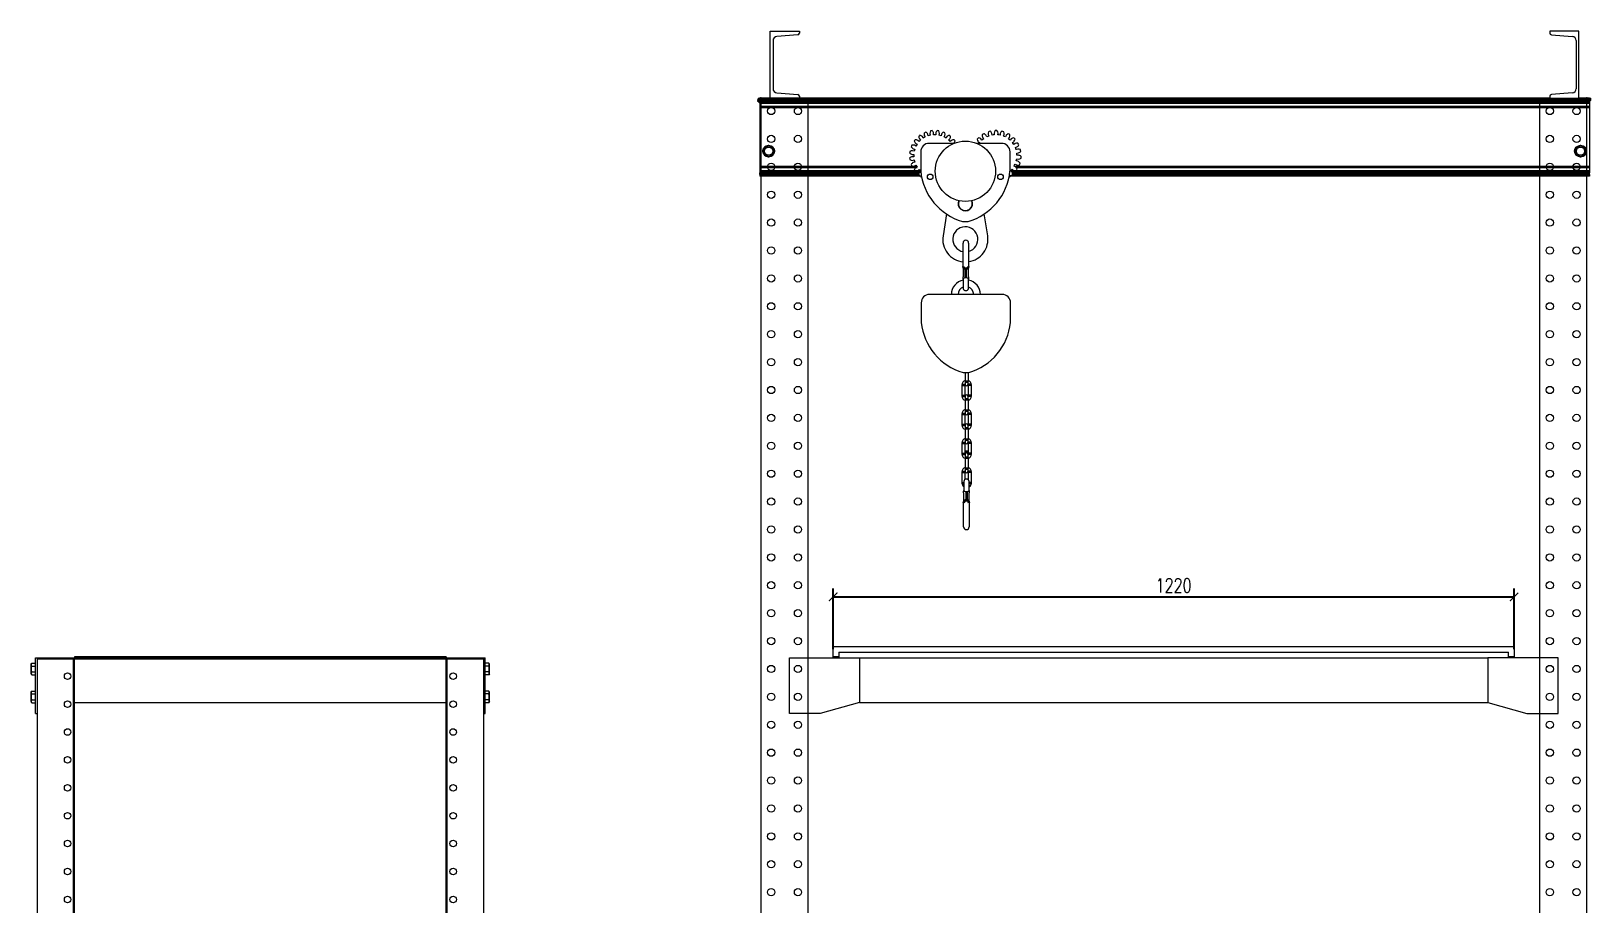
# Model space of a CAD drawing. Header units: millimetres. Extents: x -380 to 34475, y -4 to 3612.
# Drawn here: x 12117 to 14911, y 1560 to 3124 of the extents above; entities that cross this region are included whole.
import ezdxf

# ---------------------------------------------------------------- set-up
doc = ezdxf.new("R2010")
doc.units = ezdxf.units.MM
doc.header["$LTSCALE"] = 0.5
doc.layers.get('Defpoints').update_dxf_attribs({"color": 140})
doc.layers.add('Видимые тонкие (ГОСТ)', color=7, linetype='Continuous', lineweight=35)
doc.layers.add('Видимый контур (ГОСТ)', color=7, linetype='Continuous', lineweight=0)
doc.styles.add('Arch-Dim', font='romans.shx', dxfattribs={"width": 0.75})
doc.dimstyles.new('Annotative', dxfattribs={"dimscale": 100, "dimtxt": 2.5, "dimasz": 1.5, "dimexe": 1.5, "dimexo": 1.5, "dimgap": 0.8, "dimtad": 1, "dimdec": 0, "dimzin": 3, "dimdsep": 46, "dimtxsty": 'Arch-Dim', "dimblk": 'ARCHTICK', "dimcen": 2.5, "dimazin": 2, "dimtfac": 0.75, "dimtdec": 0, "dimtix": 1, "dimtmove": 2, "dimatfit": 3, "dimfxl": 1, "dimtolj": 1, "dimtzin": 0, "dimarcsym": 0})

# ---------------------------------------------------------------- blocks, each defined once
blk = doc.blocks.new('*U34')
at = {"layer": 'Видимый контур (ГОСТ)'}
for p, q in [((65, 0), (65, 2000)), ((735, 0), (735, 2000))]:
    blk.add_line(p, q, dxfattribs=at)
for points in [[(0, 0), (67, 0), (67, 2000), (0, 2000)], [(800, 0), (733, 0), (733, 2000), (800, 2000)]]:
    blk.add_lwpolyline(points, close=True, dxfattribs=at)
for centre in [(54.75, 1968), (745.25, 1968), (54.75, 1918), (745.25, 1918), (54.75, 1868), (745.25, 1868), (54.75, 1818), (745.25, 1818), (54.75, 1768), (745.25, 1768), (54.75, 1718), (745.25, 1718), (54.75, 1668), (745.25, 1668), (54.75, 1618), (745.25, 1618), (54.75, 1568), (745.25, 1568), (54.75, 1518), (745.25, 1518), (54.75, 1468), (745.25, 1468), (54.75, 1418), (745.25, 1418), (54.75, 1368), (745.25, 1368), (54.75, 1318), (745.25, 1318), (54.75, 1268), (745.25, 1268), (54.75, 1218), (745.25, 1218), (54.75, 1168), (745.25, 1168), (54.75, 1118), (745.25, 1118), (54.75, 1068), (745.25, 1068), (54.75, 1018), (745.25, 1018), (54.75, 968), (745.25, 968), (54.75, 918), (745.25, 918), (54.75, 868), (745.25, 868), (54.75, 818), (745.25, 818), (54.75, 768), (745.25, 768), (54.75, 718), (745.25, 718), (54.75, 668), (745.25, 668), (54.75, 618), (745.25, 618), (54.75, 568), (745.25, 568), (54.75, 518), (745.25, 518), (54.75, 468), (745.25, 468), (54.75, 418), (745.25, 418), (54.75, 368), (745.25, 368), (54.75, 318), (745.25, 318), (54.75, 268), (745.25, 268), (54.75, 218), (745.25, 218), (54.75, 168), (745.25, 168), (54.75, 118), (745.25, 118), (54.75, 68), (745.25, 68), (54.75, 18), (745.25, 18)]:
    blk.add_circle(centre, 5.9, dxfattribs=at)
blk = doc.blocks.new('*U47')
at = {"layer": 'Видимый контур (ГОСТ)'}
for p, q in [((-10.5, 68.5), (-9.4, 70.4)), ((-10.5, 51.4), (-10.5, 68.5)), ((-9.4, 70.4), (-3, 70.4)), ((-9.4, 65.2), (-3, 65.2)), ((-3, 80), (0, 80)), ((-3, -20), (-3, 80)), ((0, 80), (800, 80)), ((733, 81.5), (67, 81.5)), ((67, 81.5), (67, 80)), ((733, 81.5), (733, 80)), ((800, 80), (803, 80)), ((803, -20), (803, 80)), ((809.4, 70.4), (803, 70.4)), ((809.4, 65.2), (803, 65.2)), ((810.5, 68.5), (809.4, 70.4)), ((810.5, 51.4), (810.5, 68.5)), ((-10.5, 51.4), (-9.4, 49.6)), ((-9.4, 54.8), (-3, 54.8)), ((-9.4, 49.6), (-3, 49.6)), ((809.4, 54.8), (803, 54.8)), ((809.4, 49.6), (803, 49.6)), ((810.5, 51.4), (809.4, 49.6)), ((-10.5, 18.5), (-9.4, 20.4)), ((-10.5, 1.4), (-10.5, 18.5)), ((-10.5, 1.4), (-9.4, -0.4)), ((-9.4, 20.4), (-3, 20.4)), ((-9.4, 15.2), (-3, 15.2)), ((-9.4, 4.8), (-3, 4.8)), ((67, 0), (733, 0)), ((809.4, 20.4), (803, 20.4)), ((809.4, 15.2), (803, 15.2)), ((809.4, 4.8), (803, 4.8)), ((810.5, 18.5), (809.4, 20.4)), ((810.5, 1.4), (809.4, -0.4)), ((810.5, 1.4), (810.5, 18.5)), ((-9.4, -0.4), (-3, -0.4)), ((-3, -20), (0, -20)), ((800, -20), (803, -20)), ((809.4, -0.4), (803, -0.4))]:
    blk.add_line(p, q, dxfattribs=at)
for points in [[(-9.4, 65.2), (-10.9, 67.8), (-9.4, 70.4)], [(-9.4, 54.8), (-10.9, 60), (-9.4, 65.2)], [(809.4, 65.2), (810.9, 67.8), (809.4, 70.4)], [(809.4, 54.8), (810.9, 60), (809.4, 65.2)], [(-9.4, 49.6), (-10.9, 52.2), (-9.4, 54.8)], [(809.4, 49.6), (810.9, 52.2), (809.4, 54.8)], [(-9.4, 15.2), (-10.9, 17.8), (-9.4, 20.4)], [(-9.4, 4.8), (-10.9, 10), (-9.4, 15.2)], [(-9.4, -0.4), (-10.9, 2.2), (-9.4, 4.8)], [(809.4, 15.2), (810.9, 17.8), (809.4, 20.4)], [(809.4, 4.8), (810.9, 10), (809.4, 15.2)], [(809.4, -0.4), (810.9, 2.2), (809.4, 4.8)]]:
    blk.add_rational_spline(points, [1.16025403784, 1.33974596216, 1.16025403784], degree=2, dxfattribs=at)
blk = doc.blocks.new('*U41')
at = {"layer": 'Видимый контур (ГОСТ)'}
blk.add_lwpolyline([(0, 0), (85, 0), (85, 3000), (0, 3000)], close=True, dxfattribs=at)
for centre in [(18.5, 2981), (66.5, 2981), (18.5, 2931), (66.5, 2931), (18.5, 2881), (66.5, 2881), (18.5, 2831), (66.5, 2831), (18.5, 2781), (66.5, 2781), (18.5, 2731), (66.5, 2731), (18.5, 2681), (66.5, 2681), (18.5, 2631), (66.5, 2631), (18.5, 2581), (66.5, 2581), (18.5, 2531), (66.5, 2531), (18.5, 2481), (66.5, 2481), (18.5, 2431), (66.5, 2431), (18.5, 2381), (66.5, 2381), (18.5, 2331), (66.5, 2331), (18.5, 2281), (66.5, 2281), (18.5, 2231), (66.5, 2231), (18.5, 2181), (66.5, 2181), (18.5, 2131), (66.5, 2131), (18.5, 2081), (66.5, 2081), (18.5, 2031), (66.5, 2031), (18.5, 1981), (66.5, 1981), (18.5, 1931), (66.5, 1931), (18.5, 1881), (66.5, 1881), (18.5, 1831), (66.5, 1831), (18.5, 1781), (66.5, 1781), (18.5, 1731), (66.5, 1731), (18.5, 1681), (66.5, 1681), (18.5, 1631), (66.5, 1631), (18.5, 1581), (66.5, 1581), (18.5, 1531), (66.5, 1531), (18.5, 1481), (66.5, 1481), (18.5, 1431), (66.5, 1431), (18.5, 1381), (66.5, 1381), (18.5, 1331), (66.5, 1331), (18.5, 1281), (66.5, 1281), (18.5, 1231), (66.5, 1231), (18.5, 1181), (66.5, 1181), (18.5, 1131), (66.5, 1131), (18.5, 1081), (66.5, 1081), (18.5, 1031), (66.5, 1031), (18.5, 981), (66.5, 981), (18.5, 931), (66.5, 931), (18.5, 881), (66.5, 881), (18.5, 831), (66.5, 831), (18.5, 781), (66.5, 781), (18.5, 731), (66.5, 731), (18.5, 681), (66.5, 681), (18.5, 631), (66.5, 631), (18.5, 581), (66.5, 581), (18.5, 531), (66.5, 531), (18.5, 481), (66.5, 481), (18.5, 431), (66.5, 431), (18.5, 381), (66.5, 381), (18.5, 331), (66.5, 331), (18.5, 281), (66.5, 281), (18.5, 231), (66.5, 231), (18.5, 181), (66.5, 181), (18.5, 131), (66.5, 131), (18.5, 81), (66.5, 81), (18.5, 31), (66.5, 31)]:
    blk.add_circle(centre, 6.5, dxfattribs=at)
blk = doc.blocks.new('*U39')
at = {"layer": 'Видимый контур (ГОСТ)'}
blk.add_lwpolyline([(0, 0), (85, 0), (85, 3000), (0, 3000)], close=True, dxfattribs=at)
for centre in [(18.5, 2981), (66.5, 2981), (18.5, 2931), (66.5, 2931), (18.5, 2881), (66.5, 2881), (18.5, 2831), (66.5, 2831), (18.5, 2781), (66.5, 2781), (18.5, 2731), (66.5, 2731), (18.5, 2681), (66.5, 2681), (18.5, 2631), (66.5, 2631), (18.5, 2581), (66.5, 2581), (18.5, 2531), (66.5, 2531), (18.5, 2481), (66.5, 2481), (18.5, 2431), (66.5, 2431), (18.5, 2381), (66.5, 2381), (18.5, 2331), (66.5, 2331), (18.5, 2281), (66.5, 2281), (18.5, 2231), (66.5, 2231), (18.5, 2181), (66.5, 2181), (18.5, 2131), (66.5, 2131), (18.5, 2081), (66.5, 2081), (18.5, 2031), (66.5, 2031), (18.5, 1981), (66.5, 1981), (18.5, 1931), (66.5, 1931), (18.5, 1881), (66.5, 1881), (18.5, 1831), (66.5, 1831), (18.5, 1781), (66.5, 1781), (18.5, 1731), (66.5, 1731), (18.5, 1681), (66.5, 1681), (18.5, 1631), (66.5, 1631), (18.5, 1581), (66.5, 1581), (18.5, 1531), (66.5, 1531), (18.5, 1481), (66.5, 1481), (18.5, 1431), (66.5, 1431), (18.5, 1381), (66.5, 1381), (18.5, 1331), (66.5, 1331), (18.5, 1281), (66.5, 1281), (18.5, 1231), (66.5, 1231), (18.5, 1181), (66.5, 1181), (18.5, 1131), (66.5, 1131), (18.5, 1081), (66.5, 1081), (18.5, 1031), (66.5, 1031), (18.5, 981), (66.5, 981), (18.5, 931), (66.5, 931), (18.5, 881), (66.5, 881), (18.5, 831), (66.5, 831), (18.5, 781), (66.5, 781), (18.5, 731), (66.5, 731), (18.5, 681), (66.5, 681), (18.5, 631), (66.5, 631), (18.5, 581), (66.5, 581), (18.5, 531), (66.5, 531), (18.5, 481), (66.5, 481), (18.5, 431), (66.5, 431), (18.5, 381), (66.5, 381), (18.5, 331), (66.5, 331), (18.5, 281), (66.5, 281), (18.5, 231), (66.5, 231), (18.5, 181), (66.5, 181), (18.5, 131), (66.5, 131), (18.5, 81), (66.5, 81), (18.5, 31), (66.5, 31)]:
    blk.add_circle(centre, 6.5, dxfattribs=at)
blk = doc.blocks.new('*U46')
at = {"layer": 'Видимый контур (ГОСТ)'}
for p, q in [((63, 100), (1283, 100)), ((63, 83), (63, 100)), ((70, 100), (1276, 100)), ((73, 90), (73, 80)), ((73, 90), (1273, 90)), ((1273, 80), (1273, 90)), ((1283, 100), (1283, 83)), ((-15, 80), (110, 80)), ((-15, -20), (-15, 80)), ((63, 81.5), (63, 83)), ((73, 81.5), (63, 81.5)), ((63, 80), (63, 81.5)), ((110, 80), (1236, 80)), ((110, 80), (110, 0)), ((1362, 80), (1236, 80)), ((1236, 80), (1236, 0)), ((1283, 81.5), (1273, 81.5)), ((1283, 83), (1283, 81.5)), ((1283, 80), (1283, 81.5)), ((1362, -20), (1362, 80)), ((110, 0), (40, -20)), ((110, 0), (1236, 0)), ((1236, 0), (1306, -20)), ((40, -20), (-15, -20)), ((1306, -20), (1362, -20))]:
    blk.add_line(p, q, dxfattribs=at)
for centre in [(0, 60), (1347, 60), (0, 10), (1347, 10)]:
    blk.add_circle(centre, 6.5, dxfattribs=at)
blk = doc.blocks.new('*U90')
for centre, radius in [((0, 0), 4.5), ((1480, 0), 4.5), ((14, -90.9), 10), ((1468.5, -90.9), 10)]:
    blk.add_circle(centre, radius)
at = {"layer": 'Видимые тонкие (ГОСТ)'}
for p, q in [((1484.5, 1), (-2, 1)), ((1484.5, -1.9), (-2, -1.9)), ((1484.5, -4.3), (-2, -4.3)), ((1484.5, -12.3), (-2, -12.3)), ((279.8, -119.4), (-2, -119.4)), ((285.7, -127.4), (-2, -127.4)), ((283.7, -129.8), (-2, -129.8)), ((282.9, -132.8), (-2, -132.8)), ((1484.5, -127.4), (449, -127.4)), ((1484.5, -129.8), (450.5, -129.8)), ((1484.5, -132.8), (451, -132.8)), ((1484.5, -119.4), (456.6, -119.4)), ((367.3, -317.4), (367.3, -301.4)), ((360.2, -509.7), (365.2, -509.7)), ((360.2, -529.7), (365.2, -529.7)), ((366.2, -503.7), (371.2, -503.7)), ((377.2, -509.7), (372.2, -509.7)), ((377.2, -529.7), (372.2, -529.7)), ((366.2, -535.7), (371.2, -535.7)), ((366.2, -555.7), (371.2, -555.7)), ((360.2, -561.7), (365.2, -561.7)), ((360.2, -581.7), (365.2, -581.7)), ((377.2, -561.7), (372.2, -561.7)), ((377.2, -581.7), (372.2, -581.7)), ((360.2, -613.7), (365.2, -613.7)), ((366.2, -587.7), (371.2, -587.7)), ((366.2, -607.7), (371.2, -607.7)), ((377.2, -613.7), (372.2, -613.7)), ((360.2, -633.7), (365.2, -633.7)), ((372.2, -629.7), (365.2, -629.7)), ((366.2, -639.7), (371.2, -639.7)), ((377.2, -633.7), (372.2, -633.7)), ((360.2, -665.7), (365.2, -665.7)), ((366.2, -659.7), (371.2, -659.7)), ((377.2, -665.7), (372.2, -665.7)), ((360.2, -685.7), (363.4, -685.7)), ((377.2, -685.7), (373.1, -685.7)), ((368.2, -701.6), (368.2, -716.9))]:
    blk.add_line(p, q, dxfattribs=at)
for centre, start, end in [((311.4, -98.9), 237.2362, 237.4787), ((421.4, -98.9), 302.5213, 302.7638)]:
    blk.add_arc(centre, 44, start, end, dxfattribs=at)
for centre, major_axis, ratio, start_param, end_param in [((367.3, -297.4), (-5, 0), 0.814313, 0, 1.570796), ((367.3, -297.4), (5, 0), 0.814313, 4.712389, 6.283185), ((368.2, -721.3), (-5, 0), 0.868801, 4.712389, 6.283185), ((368.2, -721.3), (5, 0), 0.868801, 0, 1.570796)]:
    blk.add_ellipse(centre, major_axis=major_axis, ratio=ratio, start_param=start_param, end_param=end_param, dxfattribs=at)
at = {"layer": 'Видимый контур (ГОСТ)'}
for p, q in [((17, 4.1), (17, 124.1)), ((17, 124.1), (69, 124.1)), ((66.2, 117.8), (28.7, 114.8)), ((69, 124.1), (69, 120.8)), ((1465.5, 124.1), (1413.5, 124.1)), ((1413.5, 124.1), (1413.5, 120.8)), ((1416.3, 117.8), (1453.8, 114.8)), ((1465.5, 4.1), (1465.5, 124.1)), ((21.8, 107.3), (21.8, 20.9)), ((1460.7, 107.3), (1460.7, 20.9)), ((-4.5, 4.1), (-2, 4.1)), ((-4.5, 4.1), (-4.5, 0.1)), ((-2, 0.1), (-4.5, 0.1)), ((17, 4.1), (-2, 4.1)), ((-2, 4.1), (-2, 1)), ((-2, -1.9), (-2, 1)), ((69, 4.1), (17, 4.1)), ((28.7, 13.5), (66.2, 10.5)), ((69, 7.5), (69, 4.1)), ((1413.5, 4.1), (69, 4.1)), ((1413.5, 7.5), (1413.5, 4.1)), ((1413.5, 4.1), (1465.5, 4.1)), ((1453.8, 13.5), (1416.3, 10.5)), ((1484.5, 4.1), (1465.5, 4.1)), ((1484.5, 4.1), (1487, 4.1)), ((1484.5, 4.1), (1484.5, 1)), ((1484.5, -1.9), (1484.5, 1)), ((1487, 0.1), (1484.5, 0.1)), ((1487, 0.1), (1487, 4.1)), ((-2, -1.9), (-2, -4.3)), ((-2, -4.3), (-2, -12.3)), ((-2, -12.3), (-2, -119.4)), ((1484.5, -1.9), (1484.5, -4.3)), ((1484.5, -4.3), (1484.5, -12.3)), ((1484.5, -12.3), (1484.5, -119.4)), ((278, -81.9), (275.4, -80.4)), ((277.4, -76.9), (280, -78.4)), ((283.5, -73.8), (281.4, -71.7)), ((284.2, -68.9), (286.3, -71)), ((290.9, -67.4), (289.4, -64.8)), ((292.9, -62.8), (294.4, -65.4)), ((299.8, -63.2), (299, -60.3)), ((346, -76.9), (301.4, -76.9)), ((302.9, -59.3), (303.6, -62.2)), ((309.4, -61.4), (309.4, -58.4)), ((313.4, -58.4), (313.4, -61.4)), ((319.2, -62.2), (319.9, -59.3)), ((323.8, -60.3), (323, -63.2)), ((328.4, -65.4), (329.9, -62.8)), ((333.3, -64.8), (331.8, -67.4)), ((336.5, -71), (338.6, -68.9)), ((341.4, -71.7), (339.3, -73.8)), ((431.4, -76.9), (386.8, -76.9)), ((389.5, -73.9), (392, -75.6)), ((396.2, -71.1), (394.3, -68.8)), ((397.4, -66.2), (399.3, -68.6)), ((404.6, -65.3), (403.4, -62.6)), ((407.1, -61), (408.3, -63.7)), ((414.3, -62), (413.9, -59.1)), ((417.9, -58.5), (418.3, -61.5)), ((424.5, -61.5), (424.9, -58.5)), ((428.9, -59.1), (428.5, -62)), ((434.5, -63.7), (435.7, -61)), ((439.3, -62.6), (438.1, -65.3)), ((443.5, -68.6), (445.4, -66.2)), ((448.5, -68.8), (446.6, -71.1)), ((450.8, -75.6), (453.3, -73.9)), ((455.6, -77.2), (453.1, -78.9)), ((456, -84.4), (458.8, -83.4)), ((270.9, -96.9), (273.9, -96.9)), ((273.9, -100.9), (270.9, -100.9)), ((274.7, -91.1), (271.8, -90.3)), ((271.8, -107.4), (274.7, -106.6)), ((272.8, -86.5), (275.7, -87.2)), ((275.7, -110.5), (272.8, -111.3)), ((286.4, -91.9), (286.4, -126.9)), ((446.4, -126.9), (446.4, -91.9)), ((460.2, -87.2), (457.3, -88.2)), ((460.6, -109.1), (457.6, -108.4)), ((458.5, -104.5), (461.4, -105.1)), ((458.6, -94.3), (461.6, -94.1)), ((461.9, -98.1), (458.9, -98.3)), ((-2, -119.4), (-2, -127.4)), ((-2, -127.4), (-2, -129.8)), ((-2, -132.8), (-2, -129.8)), ((-2, -132.8), (-2, -135.9)), ((287.7, -135.9), (-2, -135.9)), ((275.4, -117.4), (278, -115.9)), ((280, -119.3), (277.4, -120.8)), ((281.4, -126.1), (283.5, -123.9)), ((286.3, -126.8), (284.2, -128.9)), ((1484.5, -135.9), (445.1, -135.9)), ((449.6, -127.9), (447.4, -125.9)), ((450.1, -123), (452.3, -125)), ((456.4, -119.3), (453.7, -117.9)), ((455.6, -114.3), (458.2, -115.7)), ((1484.5, -119.4), (1484.5, -127.4)), ((1484.5, -127.4), (1484.5, -129.8)), ((1484.5, -132.8), (1484.5, -129.8)), ((1484.5, -132.8), (1484.5, -135.9)), ((354, -180.9), (354.5, -180.9)), ((354, -188.9), (354.5, -188.9)), ((378.2, -180.9), (378.8, -180.9)), ((378.2, -188.9), (378.8, -188.9)), ((332.6, -203.4), (326.4, -242.5)), ((361.4, -216.9), (371.4, -216.9)), ((406.4, -242.5), (400.2, -203.4)), ((362.3, -297.4), (362.3, -255.6)), ((372.3, -255.6), (372.3, -297.4)), ((362.3, -297.4), (362.3, -315.9)), ((372.3, -315.9), (372.3, -297.4)), ((362.3, -318.4), (362.3, -315.9)), ((362.3, -318.4), (362.3, -319.2)), ((362.5, -320.1), (362.5, -337.1)), ((372.2, -337.1), (372.2, -320.1)), ((372.3, -315.9), (372.3, -318.4)), ((372.3, -319.2), (372.3, -318.4)), ((287.3, -362.7), (287.3, -397.7)), ((432.3, -347.7), (302.3, -347.7)), ((447.3, -397.7), (447.3, -362.7)), ((362.3, -487.7), (372.3, -487.7)), ((366.2, -487.7), (366.2, -503.7)), ((371.2, -487.7), (371.2, -503.7)), ((360.2, -509.7), (360.2, -529.7)), ((365.2, -509.7), (365.2, -529.7)), ((366.2, -503.7), (366.2, -509.2)), ((366.2, -530.2), (366.2, -535.7)), ((371.2, -509.2), (371.2, -503.7)), ((371.2, -535.7), (371.2, -530.2)), ((372.2, -529.7), (372.2, -509.7)), ((377.2, -529.7), (377.2, -509.7)), ((366.2, -535.7), (366.2, -555.7)), ((366.2, -555.7), (366.2, -561.2)), ((371.2, -535.7), (371.2, -555.7)), ((371.2, -561.2), (371.2, -555.7)), ((360.2, -561.7), (360.2, -581.7)), ((365.2, -561.7), (365.2, -581.7)), ((366.2, -582.2), (366.2, -587.7)), ((371.2, -587.7), (371.2, -582.2)), ((372.2, -581.7), (372.2, -561.7)), ((377.2, -581.7), (377.2, -561.7)), ((360.2, -613.7), (360.2, -633.7)), ((365.2, -613.7), (365.2, -633.7)), ((366.2, -587.7), (366.2, -607.7)), ((366.2, -607.7), (366.2, -613.2)), ((371.2, -587.7), (371.2, -607.7)), ((371.2, -613.2), (371.2, -607.7)), ((372.2, -633.7), (372.2, -613.7)), ((377.2, -633.7), (377.2, -613.7)), ((365.2, -627.9), (372.2, -627.9)), ((366.2, -634.2), (366.2, -639.7)), ((366.2, -639.7), (366.2, -659.7)), ((371.2, -639.7), (371.2, -634.2)), ((371.2, -639.7), (371.2, -659.7)), ((360.2, -665.7), (360.2, -685.7)), ((365.2, -665.7), (365.2, -679.7)), ((366.2, -659.7), (366.2, -665.2)), ((371.2, -665.2), (371.2, -659.7)), ((372.2, -680.7), (372.2, -665.7)), ((377.2, -685.7), (377.2, -665.7)), ((363.4, -682.8), (363.4, -699.2)), ((373.1, -699.2), (373.1, -682.7)), ((363.2, -700.8), (363.2, -701)), ((363.2, -703.6), (363.2, -701)), ((363.2, -703.6), (363.2, -721.3)), ((363.2, -764.2), (363.2, -721.3)), ((373.2, -701), (373.2, -700.8)), ((373.2, -701), (373.2, -703.6)), ((373.2, -721.3), (373.2, -703.6)), ((373.2, -721.3), (373.2, -764.2))]:
    blk.add_line(p, q, dxfattribs=at)
for centre, radius in [((14, -90.9), 7.25), ((366.4, -126.9), 54), ((1468.5, -90.9), 7.25), ((303.4, -136.9), 5), ((429.4, -136.9), 5)]:
    blk.add_circle(centre, radius, dxfattribs=at)
for centre, radius, start, end in [((29.3, 107.3), 7.5, 94.5739, 180), ((66, 120.8), 3, 274.5739, 0), ((1416.5, 120.8), 3, 180, 265.4261), ((1453.2, 107.3), 7.5, 0, 85.4261), ((29.3, 20.9), 7.5, 180, 265.4261), ((66, 7.5), 3, 0, 85.4261), ((1416.5, 7.5), 3, 94.5739, 180), ((1453.2, 20.9), 7.5, 274.5739, 0), ((311.9, -59.1), 9, 148.8657, 181.1077), ((311.4, -98.9), 45, 95.7392, 99.2608), ((300.7, -60.6), 9, 13.8923, 46.1343), ((322.1, -60.6), 9, 133.8657, 166.1077), ((311.4, -98.9), 45, 80.7392, 84.2608), ((310.9, -59.1), 9, 358.8923, 31.1343), ((421.4, -98.9), 45, 103.5653, 107.7391), ((405.5, -62.4), 9, 21.7184, 53.9604), ((426.8, -59.5), 9, 141.6918, 173.9337), ((421.4, -98.9), 45, 87.9131, 92.0869), ((416, -59.5), 9, 6.0663, 38.3082), ((437.2, -62.4), 9, 126.0396, 158.2816), ((421.4, -98.9), 45, 72.2609, 76.4347), ((311.4, -98.9), 45, 155.7392, 159.2608), ((277.2, -78.6), 9, 208.8657, 241.1077), ((272.9, -89), 9, 73.8923, 106.1343), ((311.4, -98.9), 45, 140.7392, 144.2608), ((283.6, -70.4), 9, 193.8657, 226.1077), ((276.7, -79.4), 9, 58.8923, 91.1343), ((311.4, -98.9), 37.5, 146.9428, 153.0572), ((311.4, -98.9), 45, 125.7392, 129.2608), ((291.9, -64.2), 9, 178.8657, 211.1077), ((311.4, -98.9), 37.5, 131.9428, 138.0572), ((282.9, -71.1), 9, 43.8923, 76.1343), ((301.4, -91.9), 15, 90, 180), ((311.4, -98.9), 37.5, 116.9428, 123.0572), ((301.5, -60.3), 9, 163.8657, 196.1077), ((311.4, -98.9), 45, 110.7392, 114.2608), ((291.1, -64.7), 9, 28.8923, 61.1343), ((311.4, -98.9), 37.5, 101.9428, 108.0572), ((311.4, -98.9), 37.5, 86.9428, 93.0572), ((311.4, -98.9), 37.5, 71.9428, 78.0572), ((331.7, -64.7), 9, 118.8657, 151.1077), ((311.4, -98.9), 45, 65.7392, 69.2608), ((311.4, -98.9), 37.5, 56.9428, 63.0572), ((321.2, -60.3), 9, 343.8923, 16.1343), ((339.8, -71.1), 9, 103.8657, 136.1077), ((311.4, -98.9), 37.5, 41.9428, 48.0572), ((311.4, -98.9), 45, 50.7392, 54.2608), ((330.9, -64.2), 9, 328.8923, 1.1343), ((346.1, -79.4), 9, 88.8657, 121.1077), ((339.2, -70.4), 9, 314.3007, 346.1343), ((311.4, -98.9), 45, 35.7392, 39.2608), ((421.4, -98.9), 45, 134.8696, 139.0434), ((396.3, -68), 9, 188.6483, 220.8903), ((388.9, -75.9), 9, 53.0228, 85.2647), ((421.4, -98.9), 37.5, 141.7254, 144.0792), ((421.4, -98.9), 37.5, 126.0732, 132.1877), ((421.4, -98.9), 45, 119.2174, 123.3913), ((405.6, -62.4), 9, 172.9962, 205.2381), ((396.3, -68), 9, 37.3706, 69.6125), ((421.4, -98.9), 37.5, 110.421, 116.5355), ((416, -59.5), 9, 157.344, 189.5859), ((421.4, -98.9), 37.5, 94.7689, 100.8833), ((421.4, -98.9), 37.5, 79.1167, 85.2311), ((431.4, -91.9), 15, 0, 90), ((421.4, -98.9), 37.5, 63.4645, 69.579), ((426.8, -59.5), 9, 350.4141, 22.656), ((446.5, -68), 9, 110.3875, 142.6294), ((421.4, -98.9), 45, 56.6087, 60.7826), ((421.4, -98.9), 37.5, 47.8123, 53.9268), ((437.2, -62.4), 9, 334.7619, 7.0038), ((453.9, -75.9), 9, 94.7353, 126.9772), ((421.4, -98.9), 37.5, 32.1602, 38.2746), ((421.4, -98.9), 45, 40.9566, 45.1304), ((446.5, -68), 9, 319.1097, 351.3517), ((458.9, -85.6), 9, 79.0831, 111.325), ((453.9, -75.9), 9, 303.4576, 335.6995), ((421.4, -98.9), 45, 25.3044, 29.4782), ((311.4, -98.9), 45, 170.7392, 174.2608), ((273.1, -88.1), 9, 223.8657, 256.1077), ((273.1, -109.6), 9, 103.8923, 136.1343), ((311.4, -98.9), 45, 185.7392, 189.2608), ((271.6, -99.3), 9, 88.8923, 121.1343), ((271.6, -98.4), 9, 238.8657, 271.1077), ((277.2, -119.1), 9, 118.8923, 151.1343), ((311.4, -98.9), 37.5, 176.9428, 183.0572), ((311.4, -98.9), 37.5, 161.9428, 168.0572), ((311.4, -98.9), 37.5, 191.9428, 198.0572), ((421.4, -98.9), 37.5, 16.508, 22.6224), ((421.4, -98.9), 37.5, 345.2036, 351.3181), ((421.4, -98.9), 37.5, 0.8558, 6.9703), ((461.1, -96.2), 9, 63.431, 95.6729), ((456.7, -117.2), 9, 32.1266, 64.3685), ((461.1, -96.1), 9, 272.1532, 304.3951), ((458.9, -85.5), 9, 287.8054, 320.0473), ((460.3, -107), 9, 47.7788, 80.0207), ((421.4, -98.9), 45, 9.6522, 13.826), ((421.4, -98.9), 45, 354, 358.1739), ((311.4, -98.9), 45, 200.7392, 204.2608), ((272.9, -108.7), 9, 253.8657, 286.1077), ((283.6, -127.3), 9, 133.8923, 166.1343), ((311.4, -98.9), 45, 215.7392, 219.2608), ((276.7, -118.3), 9, 268.8657, 301.1077), ((311.4, -98.9), 37.5, 206.9428, 213.0572), ((291.9, -133.5), 9, 148.8923, 181.1343), ((311.4, -98.9), 45, 230.7392, 234.2608), ((311.4, -98.9), 37.5, 221.9428, 228.0572), ((282.9, -126.7), 9, 283.8657, 300.0327), ((311.4, -98.9), 45, 235.3079, 238.6881), ((390.8, -116.1), 105, 185.8966, 253.7145), ((341.9, -116.1), 105, 286.2855, 354.1034), ((421.4, -98.9), 45, 301.3119, 304.6921), ((450.5, -126), 9, 236.5044, 257.4386), ((421.4, -98.9), 37.5, 313.8993, 320.0137), ((421.4, -98.9), 45, 307.0435, 311.2174), ((442, -132.8), 9, 0.8223, 33.0642), ((456.7, -117.2), 9, 240.8489, 273.0908), ((421.4, -98.9), 37.5, 329.5515, 335.6659), ((450.4, -126), 9, 16.4744, 48.7164), ((421.4, -98.9), 45, 322.6957, 326.8695), ((460.3, -106.9), 9, 256.501, 288.743), ((421.4, -98.9), 45, 338.3479, 342.5217), ((366.4, -184.9), 13, 155.8485, 24.1515), ((366.4, -184.9), 12.5, 155.3721, 24.6279), ((366.4, -248.9), 40.5, 171.0107, 264.2205), ((366.4, -248.9), 22.5, 285.2591, 259.5568), ((367.3, -255.6), 5, 0, 180), ((366.4, -248.9), 40.5, 278.4076, 8.9893), ((367.3, -347.7), 26, 100.7312, 180), ((367.3, -347.7), 14, 110.2308, 180), ((367.3, -347.7), 26, 0, 79.2688), ((367.3, -347.7), 14, 0, 69.7692), ((302.3, -362.7), 15, 90, 180), ((367.3, -335.9), 5, 194.4775, 345.5225), ((432.3, -362.7), 15, 0, 90), ((391.8, -387), 105, 185.8966, 253.7145), ((342.9, -387), 105, 286.2855, 354.1034), ((368.2, -509.7), 8, 104.4775, 180), ((369.2, -509.7), 8, 0, 75.5225), ((368.2, -529.7), 8, 180, 255.5225), ((368.2, -509.7), 3, 131.8103, 180), ((368.2, -529.7), 3, 180, 228.1897), ((368.7, -509.2), 2.5, 180, 0), ((368.7, -530.2), 2.5, 0, 180), ((369.2, -509.7), 3, 0, 48.1897), ((369.2, -529.7), 8, 284.4775, 0), ((369.2, -529.7), 3, 311.8103, 0), ((368.2, -561.7), 8, 104.4775, 180), ((369.2, -561.7), 8, 0, 75.5225), ((368.2, -581.7), 8, 180, 255.5225), ((368.2, -561.7), 3, 131.8103, 180), ((368.2, -581.7), 3, 180, 228.1897), ((368.7, -561.2), 2.5, 180, 0), ((368.7, -582.2), 2.5, 0, 180), ((369.2, -561.7), 3, 0, 48.1897), ((369.2, -581.7), 8, 284.4775, 0), ((369.2, -581.7), 3, 311.8103, 0), ((368.2, -613.7), 8, 104.4775, 180), ((368.2, -613.7), 3, 131.8103, 180), ((368.7, -613.2), 2.5, 180, 0), ((369.2, -613.7), 8, 0, 75.5225), ((369.2, -613.7), 3, 0, 48.1897), ((368.2, -633.7), 8, 180, 255.5225), ((368.2, -633.7), 3, 180, 228.1897), ((368.7, -634.2), 2.5, 0, 180), ((369.2, -633.7), 8, 284.4775, 0), ((369.2, -633.7), 3, 311.8103, 0), ((368.2, -665.7), 8, 104.4775, 180), ((368.2, -665.7), 3, 131.8103, 180), ((368.7, -665.2), 2.5, 180, 0), ((369.2, -665.7), 8, 0, 75.5225), ((369.2, -665.7), 3, 0, 48.1897), ((368.2, -685.7), 8, 180, 232.7601), ((368.3, -683.7), 4.93, 11.4958, 170.1215), ((369.2, -685.7), 8, 298.6954, 0), ((368.2, -764.2), 5, 180, 0)]:
    blk.add_arc(centre, radius, start, end, dxfattribs=at)
for centre in [(43, -3.1), (1439.5, -3.1)]:
    blk.add_ellipse(centre, major_axis=(-8, 0), ratio=0.099813, dxfattribs=at)
for points, knots in [([(362.5, -320.1), (362.4, -319.5), (362.3, -319), (362.3, -318.4), (362.3, -318.4), (362.3, -318.4)], [-0.2468945, -0.2468945, -0.2468945, -0.2468945, 0, 0, 0.0016463, 0.0016463, 0.0016463, 0.0016463]), ([(362.3, -319.2), (362.3, -319.2), (362.3, -319.2), (362.3, -319.9), (362.4, -320.5), (362.5, -321.2)], [-0.317706, -0.317706, -0.317706, -0.317706, -0.3161061, -0.3161061, -0.0972518, -0.0972518, -0.0972518, -0.0972518]), ([(362.5, -320.1), (362.6, -319.8), (362.7, -319.6), (363.1, -318.9), (363.5, -318.6), (364.4, -318), (365, -317.8), (366.1, -317.5), (366.7, -317.4), (367.3, -317.4)], [-0.6886958, -0.6886958, -0.6886958, -0.6886958, -0.571782, -0.571782, -0.3689168, -0.3689168, -0.1812442, -0.1812442, 0, 0, 0, 0]), ([(367.3, -317.4), (367.9, -317.4), (368.5, -317.5), (369.7, -317.8), (370.2, -318), (371.1, -318.6), (371.5, -318.9), (371.9, -319.6), (372.1, -319.8), (372.2, -320.1)], [-0.8337979, -0.8337979, -0.8337979, -0.8337979, -0.6518149, -0.6518149, -0.4633729, -0.4633729, -0.2596763, -0.2596763, -0.1422781, -0.1422781, -0.1422781, -0.1422781]), ([(372.3, -318.4), (372.3, -318.4), (372.3, -318.4), (372.3, -319), (372.2, -319.5), (372.2, -320.1)], [-0.3287908, -0.3287908, -0.3287908, -0.3287908, -0.3271206, -0.3271206, -0.0766288, -0.0766288, -0.0766288, -0.0766288]), ([(372.2, -321.2), (372.3, -320.5), (372.3, -319.9), (372.3, -319.2), (372.3, -319.2), (372.3, -319.2)], [-0.2180759, -0.2180759, -0.2180759, -0.2180759, 0, 0, 0.0015942, 0.0015942, 0.0015942, 0.0015942]), ([(363.4, -698.9), (363.3, -699.5), (363.2, -700.2), (363.2, -700.8), (363.2, -700.8), (363.2, -700.8)], [-0.2180759, -0.2180759, -0.2180759, -0.2180759, 0, 0, 0.0015942, 0.0015942, 0.0015942, 0.0015942]), ([(363.2, -701), (363.2, -701), (363.2, -701), (363.2, -700.4), (363.3, -699.8), (363.4, -699.2)], [-0.3287908, -0.3287908, -0.3287908, -0.3287908, -0.3271206, -0.3271206, -0.0766288, -0.0766288, -0.0766288, -0.0766288]), ([(368.2, -701.6), (367.6, -701.6), (367, -701.5), (365.9, -701.2), (365.4, -701.1), (364.4, -700.5), (364.1, -700.2), (363.6, -699.6), (363.5, -699.4), (363.4, -699.2)], [-0.8337979, -0.8337979, -0.8337979, -0.8337979, -0.6518149, -0.6518149, -0.4633729, -0.4633729, -0.2596763, -0.2596763, -0.1422781, -0.1422781, -0.1422781, -0.1422781]), ([(373.1, -699.2), (373, -699.4), (372.9, -699.6), (372.4, -700.2), (372.1, -700.5), (371.1, -701.1), (370.6, -701.2), (369.4, -701.5), (368.9, -701.6), (368.2, -701.6)], [-0.6886958, -0.6886958, -0.6886958, -0.6886958, -0.571782, -0.571782, -0.3689168, -0.3689168, -0.1812442, -0.1812442, 0, 0, 0, 0]), ([(373.2, -700.8), (373.2, -700.8), (373.2, -700.8), (373.2, -700.2), (373.2, -699.5), (373.1, -698.9)], [-0.317706, -0.317706, -0.317706, -0.317706, -0.3161061, -0.3161061, -0.0972518, -0.0972518, -0.0972518, -0.0972518]), ([(373.1, -699.2), (373.2, -699.8), (373.2, -700.4), (373.2, -701), (373.2, -701), (373.2, -701)], [-0.2468945, -0.2468945, -0.2468945, -0.2468945, 0, 0, 0.0016463, 0.0016463, 0.0016463, 0.0016463])]:
    blk.add_open_spline(points, degree=3, knots=knots, dxfattribs=at)
blk = doc.blocks.new('_ArchTick')
at = {"color": 0, "linetype": 'ByBlock', "const_width": 0.15}
blk.add_lwpolyline([(-0.5, -0.5), (0.5, 0.5)], dxfattribs=at)
blk = doc.blocks.new('*D91')
at = {"color": 0, "lineweight": -2, "transparency": 16777216}
for p, q in [((13553.5, 2016.7), (13553.5, 2125.3)), ((14773.5, 2016.7), (14773.5, 2125.3)), ((13553.5, 2110.3), (14773.5, 2110.3))]:
    blk.add_line(p, q, dxfattribs=at)
at = {"layer": 'Defpoints', "color": 0, "transparency": 16777216}
for p in [(14773.5, 2110.3), (13553.5, 2001.7), (14773.5, 2001.7)]:
    blk.add_point(p, dxfattribs=at)
at = {"color": 0, "lineweight": -2, "transparency": 16777216, "xscale": 15, "yscale": 15, "zscale": 15, "rotation": 180}
blk.add_blockref('_ArchTick', (13553.5, 2110.3), dxfattribs=at)
at = {"color": 0, "lineweight": -2, "transparency": 16777216, "xscale": 15, "yscale": 15, "zscale": 15}
blk.add_blockref('_ArchTick', (14773.5, 2110.3), dxfattribs=at)
at = {"color": 0, "transparency": 16777216, "insert": (14163.5, 2130.8), "char_height": 25, "attachment_point": 5, "style": 'Arch-Dim'}
blk.add_mtext('\\A1;1220', dxfattribs=at)

msp = doc.modelspace()

# ---------------------------------------------------------------- linework, layer by layer
msp.add_line((12127.3, 2000), (12927.3, 2000))

# ---------------------------------------------------------------- block references
for name, p in [('*U90', (13424, 3000)), ('*U41', (13424, 0)), ('*U39', (14819, 0)), ('*U46', (13490.5, 1921)), ('*U47', (12127.3, 1921)), ('*U34', (12127.3, 0))]:
    msp.add_blockref(name, p)

# ---------------------------------------------------------------- dimensions: what is measured, and where the dimension line sits
dim = msp.add_linear_dim(base=(14773.5, 2110.3), p1=(13553.5, 2001.7), p2=(14773.5, 2001.7), dimstyle='Annotative')
dim.commit()
dim.dimension.update_dxf_attribs({"geometry": '*D91', "text_midpoint": (14163.5, 2130.8)})

doc.saveas('drawing.dxf')
